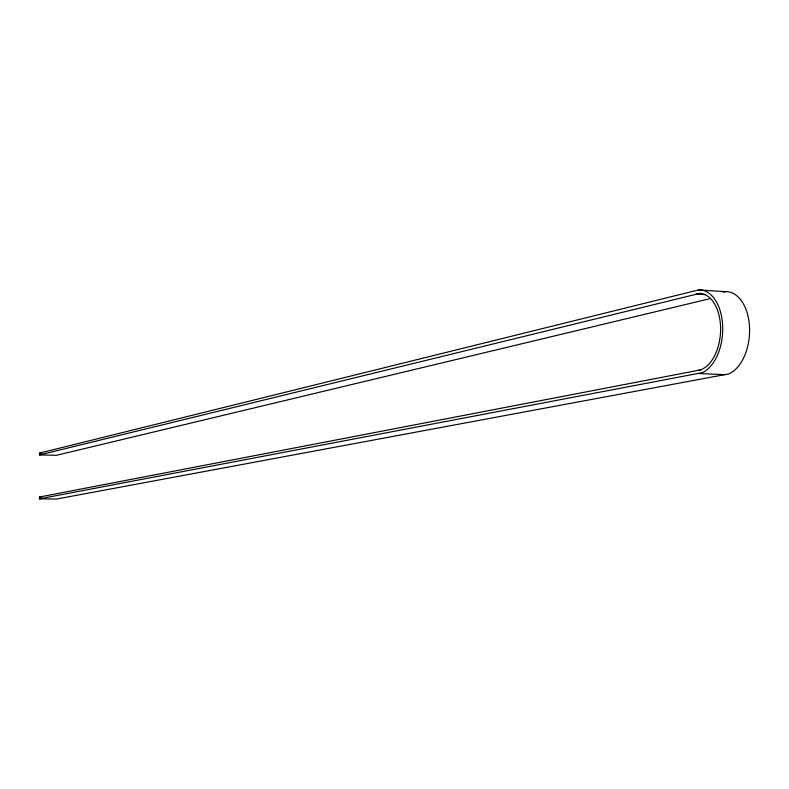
<?xml version="1.0" encoding="UTF-8"?>
<svg xmlns="http://www.w3.org/2000/svg" width="789" height="789" viewBox="0 0 789 789"><rect width="100%" height="100%" fill="white"/><g stroke="black" fill="none" stroke-linecap="round" stroke-linejoin="round"><path stroke-width="1.18" d="M39.519 454.937L700.001 293.35A38.74 23.088 -86 0 1 720.604 328.954A38.74 23.088 -86 0 1 700.168 369.962L39.45 497.021L39.46 498.855L56.384 499.072L728.789 373.897A41.906 25.426 -85.9 0 0 749.53 327.366A41.906 25.426 -85.9 0 0 725.111 291.654L698.551 289.928L39.509 453.113L39.519 454.937L56.423 455.312L710.317 298.597M723.158 292.177L725.111 291.654M39.46 498.855L702.141 372.684A42.172 25.13 -86 0 0 722.665 325.837A42.172 25.13 -86 0 0 698.551 289.928M39.45 497.021L41.866 497.05M39.509 453.113L41.925 453.162M698.452 373.483L725.061 374.686M698.344 370.159L700.76 370.268M695.77 294.021L705.415 294.642"/></g></svg>
